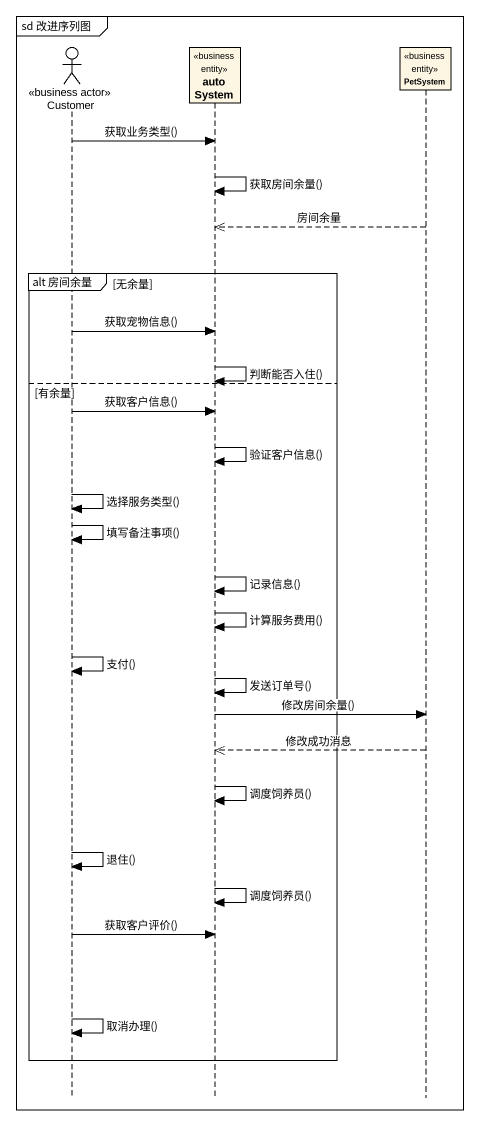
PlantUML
@startuml
mainframe sd 改进序列图
hide footbox
actor Customer <<business actor>>
participant autoSystem <<business entity>>
participant PetSystem <<business entity>>

Customer -> autoSystem : 获取业务类型()
autoSystem -> autoSystem : 获取房间余量()
PetSystem -->> autoSystem : 房间余量
group alt 房间余量 [无余量]
  Customer -> autoSystem : 获取宠物信息()
  autoSystem -> autoSystem : 判断能否入住()
else 有余量
  Customer -> autoSystem : 获取客户信息()
  autoSystem -> autoSystem : 验证客户信息()
  Customer -> Customer : 选择服务类型()
  Customer -> Customer : 填写备注事项()
  autoSystem -> autoSystem : 记录信息()
  autoSystem -> autoSystem : 计算服务费用()
  Customer -> Customer : 支付()
  autoSystem -> autoSystem : 发送订单号()
  autoSystem -> PetSystem : 修改房间余量()
  PetSystem -->> autoSystem : 修改成功消息
  autoSystem -> autoSystem : 调度饲养员()
  Customer -> Customer : 退住()
  autoSystem -> autoSystem : 调度饲养员()
  Customer -> autoSystem : 获取客户评价()
  Customer -> Customer : 取消办理()
end
@enduml
